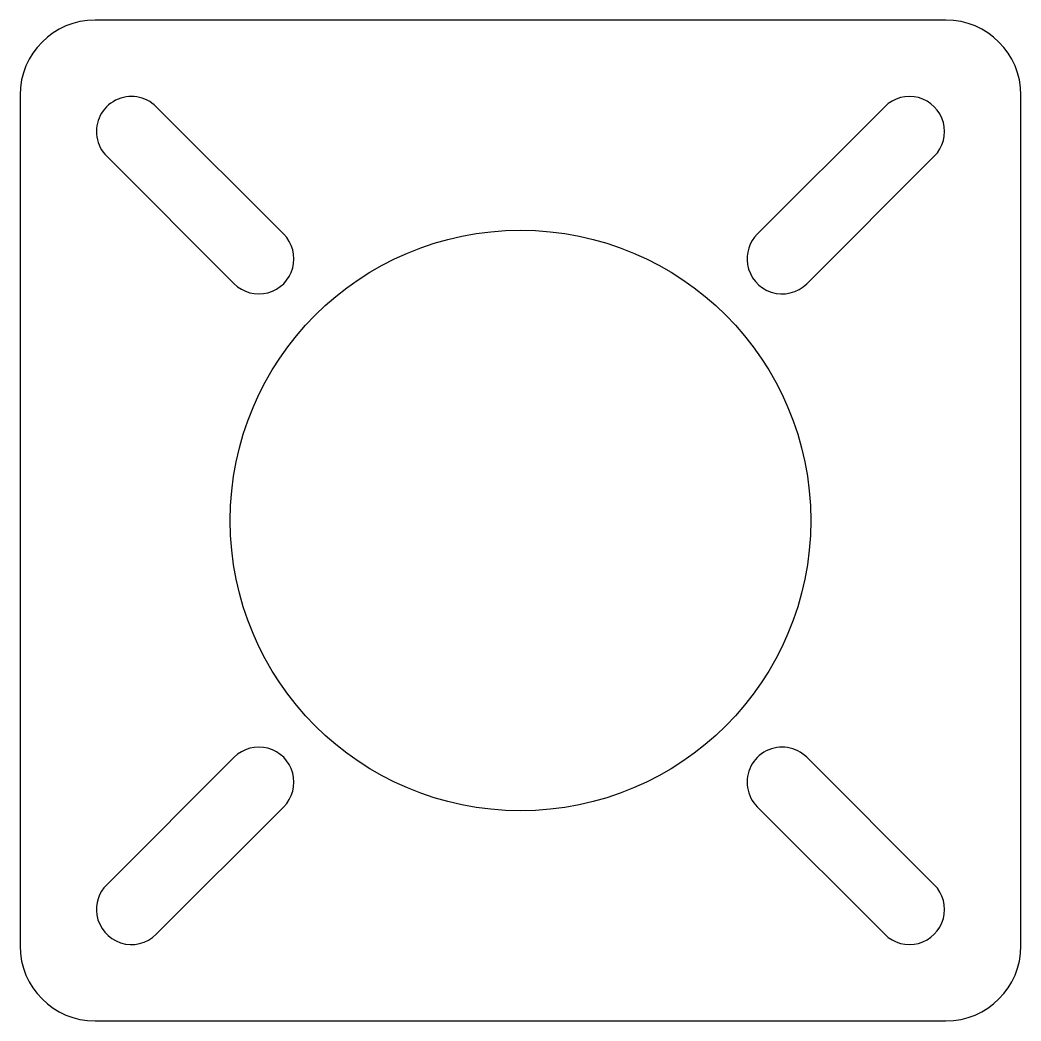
# Model space of a CAD drawing. Header units: millimetres. Extents: x 0 to 200, y 0 to 200.
import ezdxf

# ---------------------------------------------------------------- set-up
doc = ezdxf.new("R2010")
doc.units = ezdxf.units.MM

msp = doc.modelspace()

# ---------------------------------------------------------------- linework, layer by layer
at = {"layer": 'InnerContour', "color": 2}
for points in [[(15.36, 176.63, 0.158), (17.32, 172.78), (42.78, 147.32, 1), (52.68, 157.22), (27.22, 182.68, 0.726)], [(145.36, 151.18, 0.613), (157.22, 147.32), (182.68, 172.78, 1), (172.78, 182.68), (147.32, 157.22, 0.24)], [(15.36, 21.18, 0.613), (27.22, 17.32), (52.68, 42.78, 1), (42.78, 52.68), (17.32, 27.22, 0.24)], [(145.36, 46.63, 0.158), (147.32, 42.78), (172.78, 17.32, 1), (182.68, 27.22), (157.22, 52.68, 0.726)]]:
    msp.add_lwpolyline(points, format="xyb", close=True, dxfattribs=at)
at = {"layer": 'InnerContour', "color": 2, "linetype": 'Continuous'}
msp.add_circle((100, 100), 58, dxfattribs=at)
at = {"layer": 'OuterContour', "color": 3}
msp.add_lwpolyline([(15, 200, 0.414), (0, 185), (0, 15, 0.414), (15, 0), (185, 0, 0.414), (200, 15), (200, 185, 0.414), (185, 200)], format="xyb", close=True, dxfattribs=at)

doc.saveas('drawing.dxf')
